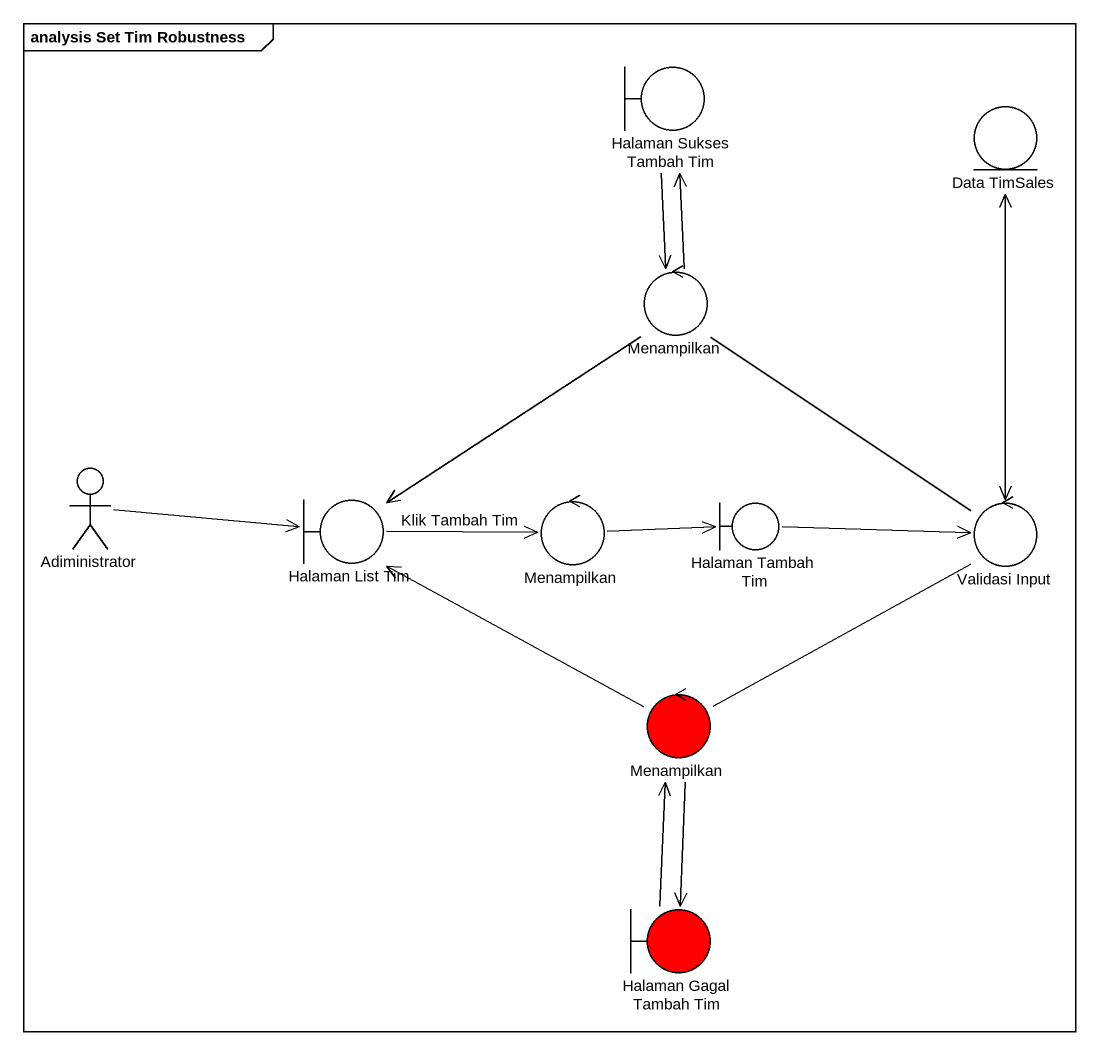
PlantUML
@startuml
mainframe analysis Set Tim Robustness
boundary "Halaman Sukses Tambah Tim" as Halaman_Sukses_Tambah_Tim
entity "Data TimSales" as Data_TimSales
control Menampilkan
actor Adiministrator
boundary "Halaman List Tim" as Halaman_List_Tim
control "Menampilkan" as Menampilkan_2
boundary "Halaman Tambah Tim" as Halaman_Tambah_Tim
control "Validasi Input" as Validasi_Input
control "Menampilkan" as Menampilkan_3 #FF0000
boundary "Halaman Gagal Tambah Tim" as Halaman_Gagal_Tambah_Tim #FF0000
Halaman_Sukses_Tambah_Tim --> Menampilkan
Data_TimSales <--> Validasi_Input
Menampilkan -up-> Halaman_Sukses_Tambah_Tim
Menampilkan --> Halaman_List_Tim
Adiministrator -right-> Halaman_List_Tim
Halaman_List_Tim -right-> Menampilkan_2 : Klik Tambah Tim
Menampilkan_2 -right-> Halaman_Tambah_Tim
Halaman_Tambah_Tim -right-> Validasi_Input
Validasi_Input -up- Menampilkan
Validasi_Input -left- Menampilkan_3
Menampilkan_3 -left-> Halaman_List_Tim
Menampilkan_3 --> Halaman_Gagal_Tambah_Tim
Halaman_Gagal_Tambah_Tim -up-> Menampilkan_3
@enduml
